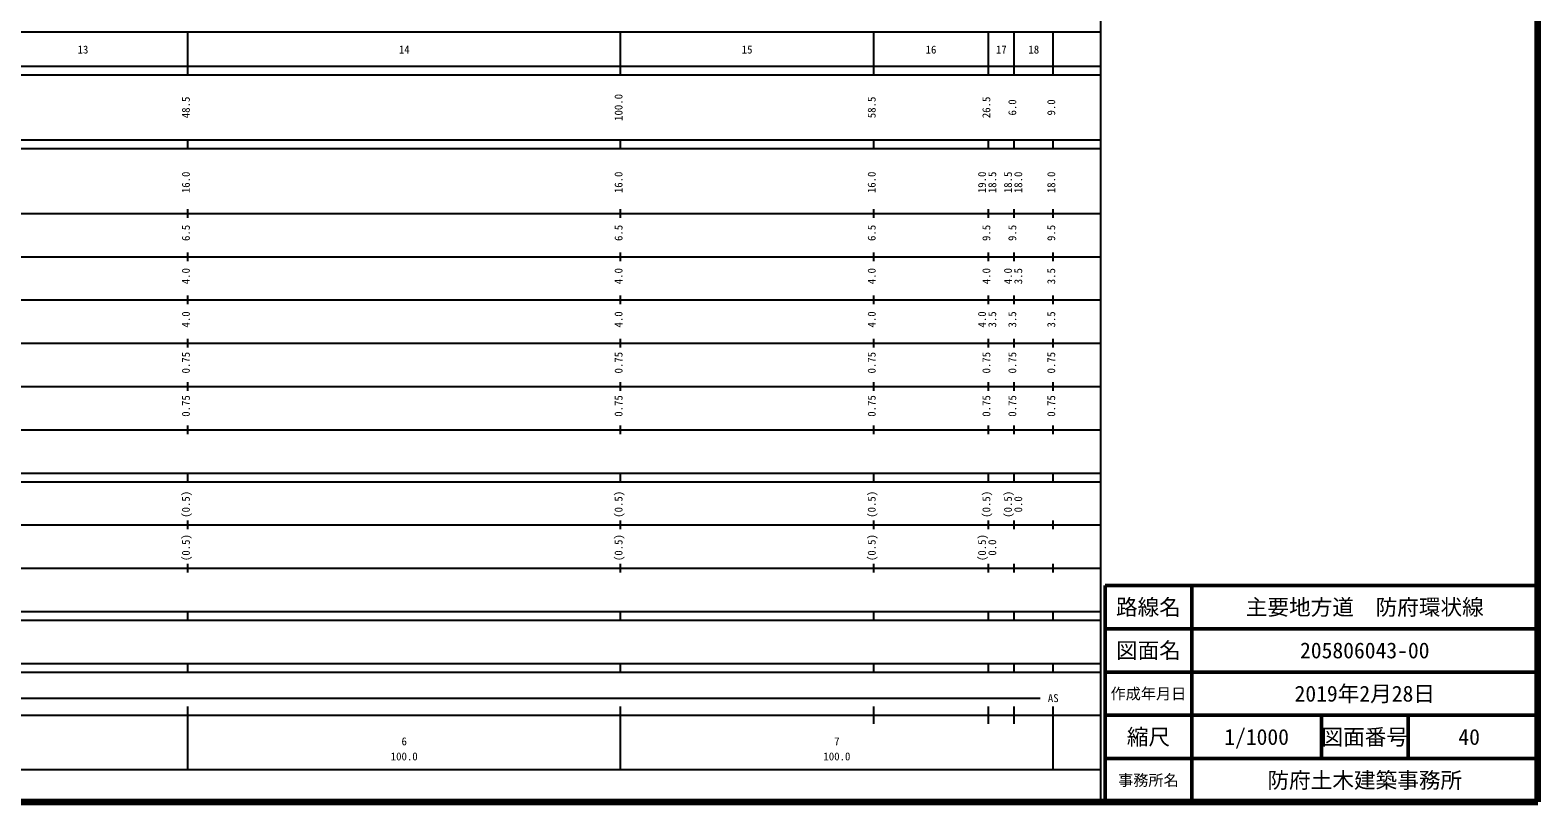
# Model space of a CAD drawing. Units: millimetres on the paper, enlarged 1000 times. Extents: x 40000 to 680000, y 20000 to 380000.
# Drawn here: x 331550 to 680000, y 20000 to 198357 of the extents above; entities that cross this region are included whole.
import ezdxf
from ezdxf.enums import TextEntityAlignment as Align

# ---------------------------------------------------------------- set-up
doc = ezdxf.new("R2010")
doc.units = ezdxf.units.MM
doc.header["$LTSCALE"] = 1000
for name, color, linetype, lineweight in [('M-TTL', 2, 'Continuous', 140), ('M-TTL-BAND', 7, 'Continuous', 25), ('M-TTL-FRAM', 2, 'Continuous', 50), ('M-TTL-LINE', 7, 'Continuous', 50)]:
    doc.layers.add(name, color=color, linetype=linetype, lineweight=lineweight)
doc.layers.add('M-TTL-TXT', color=7, linetype='Continuous')
doc.styles.add('ＭＳ ゴシック', font='')
doc.styles.get('ＭＳ ゴシック').set_extended_font_data('MS Gothic')

msp = doc.modelspace()

# ---------------------------------------------------------------- linework, layer by layer
at = {"layer": 'M-TTL'}
for p, q in [((680000, 20000), (680000, 380000)), ((40000, 20000), (680000, 20000))]:
    msp.add_line(p, q, dxfattribs=at)
at = {"layer": 'M-TTL-BAND'}
for p, q in [((579000, 20000), (579000, 370000)), ((68000, 198000), (579000, 198000)), ((368000, 188000), (368000, 198000)), ((468000, 188000), (468000, 198000)), ((526500, 188000), (526500, 198000)), ((553000, 188000), (553000, 198000)), ((559000, 188000), (559000, 198000)), ((568000, 188000), (568000, 198000)), ((40000, 190000), (579000, 190000)), ((40000, 188000), (579000, 188000)), ((40000, 173000), (579000, 173000)), ((40000, 171000), (579000, 171000)), ((368000, 171000), (368000, 173000)), ((468000, 171000), (468000, 173000)), ((526500, 171000), (526500, 173000)), ((553000, 171000), (553000, 173000)), ((559000, 171000), (559000, 173000)), ((568000, 171000), (568000, 173000)), ((368000, 155000), (368000, 157000)), ((468000, 155000), (468000, 157000)), ((526500, 155000), (526500, 157000)), ((553000, 155000), (553000, 157000)), ((559000, 155000), (559000, 157000)), ((568000, 155000), (568000, 157000)), ((40000, 156000), (579000, 156000)), ((368000, 145000), (368000, 147000)), ((468000, 145000), (468000, 147000)), ((526500, 145000), (526500, 147000)), ((553000, 145000), (553000, 147000)), ((559000, 145000), (559000, 147000)), ((568000, 145000), (568000, 147000)), ((46000, 146000), (579000, 146000)), ((52000, 136000), (579000, 136000)), ((368000, 135000), (368000, 137000)), ((468000, 135000), (468000, 137000)), ((526500, 135000), (526500, 137000)), ((553000, 135000), (553000, 137000)), ((559000, 135000), (559000, 137000)), ((568000, 135000), (568000, 137000)), ((46000, 126000), (579000, 126000)), ((368000, 125000), (368000, 127000)), ((468000, 125000), (468000, 127000)), ((526500, 125000), (526500, 127000)), ((553000, 125000), (553000, 127000)), ((559000, 125000), (559000, 127000)), ((568000, 125000), (568000, 127000)), ((52000, 116000), (579000, 116000)), ((368000, 115000), (368000, 117000)), ((468000, 115000), (468000, 117000)), ((526500, 115000), (526500, 117000)), ((553000, 115000), (553000, 117000)), ((559000, 115000), (559000, 117000)), ((568000, 115000), (568000, 117000)), ((46000, 106000), (579000, 106000)), ((368000, 105000), (368000, 107000)), ((468000, 105000), (468000, 107000)), ((526500, 105000), (526500, 107000)), ((553000, 105000), (553000, 107000)), ((559000, 105000), (559000, 107000)), ((568000, 105000), (568000, 107000)), ((40000, 96000), (579000, 96000)), ((368000, 94000), (368000, 96000)), ((468000, 94000), (468000, 96000)), ((526500, 94000), (526500, 96000)), ((553000, 94000), (553000, 96000)), ((559000, 94000), (559000, 96000)), ((568000, 94000), (568000, 96000)), ((40000, 94000), (579000, 94000)), ((49000, 84000), (579000, 84000)), ((368000, 83000), (368000, 85000)), ((468000, 83000), (468000, 85000)), ((526500, 83000), (526500, 85000)), ((553000, 83000), (553000, 85000)), ((559000, 83000), (559000, 85000)), ((568000, 83000), (568000, 85000)), ((40000, 74000), (579000, 74000)), ((368000, 73000), (368000, 75000)), ((468000, 73000), (468000, 75000)), ((526500, 73000), (526500, 75000)), ((553000, 73000), (553000, 75000)), ((559000, 73000), (559000, 75000)), ((568000, 73000), (568000, 75000)), ((40000, 64000), (579000, 64000)), ((368000, 62000), (368000, 64000)), ((468000, 62000), (468000, 64000)), ((526500, 62000), (526500, 64000)), ((553000, 62000), (553000, 64000)), ((559000, 62000), (559000, 64000)), ((568000, 62000), (568000, 64000)), ((40000, 62000), (579000, 62000)), ((40000, 52000), (579000, 52000)), ((40000, 50000), (579000, 50000)), ((368000, 50000), (368000, 52000)), ((468000, 50000), (468000, 52000)), ((526500, 50000), (526500, 52000)), ((553000, 50000), (553000, 52000)), ((559000, 50000), (559000, 52000)), ((568000, 50000), (568000, 52000)), ((71000, 44000), (565000, 44000)), ((368000, 27500), (368000, 42000)), ((468000, 27500), (468000, 42000)), ((526500, 38000), (526500, 42000)), ((553000, 38000), (553000, 42000)), ((559000, 38000), (559000, 42000)), ((568000, 27500), (568000, 42000)), ((40000, 40000), (579000, 40000)), ((68000, 27500), (579000, 27500))]:
    msp.add_line(p, q, dxfattribs=at)
at = {"layer": 'M-TTL-FRAM'}
for p, q in [((680000, 70000), (580000, 70000)), ((580000, 70000), (580000, 20000))]:
    msp.add_line(p, q, dxfattribs=at)
at = {"layer": 'M-TTL-LINE'}
for p, q in [((600000, 70000), (600000, 20000)), ((680000, 60000), (580000, 60000)), ((680000, 50000), (580000, 50000)), ((680000, 40000), (580000, 40000)), ((630000, 40000), (630000, 30000)), ((650000, 40000), (650000, 30000)), ((680000, 30000), (580000, 30000))]:
    msp.add_line(p, q, dxfattribs=at)

# ---------------------------------------------------------------- texts
at = {"layer": 'M-TTL-BAND', "style": 'ＭＳ ゴシック'}
for s, p in [('13', (343750, 192405)), ('14', (418000, 192405)), ('15', (497250, 192405)), ('16', (539750, 192405)), ('17', (556000, 192405)), ('18', (563500, 192405)), ('AS', (568000, 42500)), ('6', (418000, 32523)), ('7', (518000, 32523)), ('100.0', (418000, 29033)), ('100.0', (518000, 29033))]:
    msp.add_text(s, height=1833, dxfattribs=at).set_placement(p, align=Align.BOTTOM_CENTER)
for s, p in [('48.5', (369000, 180500)), ('100.0', (469000, 180500)), ('58.5', (527500, 180500)), ('26.5', (554000, 180500)), ('6.0', (560000, 180500)), ('9.0', (569000, 180500)), ('16.0', (369000, 163174)), ('16.0', (469000, 163174)), ('16.0', (527500, 163174)), ('19.0', (553000, 163174)), ('18.5', (555370, 163174)), ('18.5', (559000, 163174)), ('18.0', (561370, 163174)), ('18.0', (569000, 163174)), ('6.5', (369000, 151500)), ('6.5', (469000, 151500)), ('6.5', (527500, 151500)), ('9.5', (554000, 151500)), ('9.5', (560000, 151500)), ('9.5', (569000, 151500)), ('4.0', (369000, 141500)), ('4.0', (469000, 141500)), ('4.0', (527500, 141500)), ('4.0', (554000, 141500)), ('4.0', (559000, 141500)), ('3.5', (561370, 141500)), ('3.5', (569000, 141500)), ('4.0', (369000, 131500)), ('4.0', (469000, 131500)), ('4.0', (527500, 131500)), ('4.0', (553000, 131500)), ('3.5', (555370, 131500)), ('3.5', (560000, 131500)), ('3.5', (569000, 131500)), ('0.75', (369000, 121500)), ('0.75', (469000, 121500)), ('0.75', (527500, 121500)), ('0.75', (554000, 121500)), ('0.75', (560000, 121500)), ('0.75', (569000, 121500)), ('0.75', (369000, 111500)), ('0.75', (469000, 111500)), ('0.75', (527500, 111500)), ('0.75', (554000, 111500)), ('0.75', (560000, 111500)), ('0.75', (569000, 111500)), ('(0.5)', (369000, 88764)), ('(0.5)', (469000, 88764)), ('(0.5)', (527500, 88764)), ('(0.5)', (554000, 88764)), ('(0.5)', (559000, 88764)), ('0.0', (561370, 88764)), ('(0.5)', (369000, 78764)), ('(0.5)', (469000, 78764)), ('(0.5)', (527500, 78764)), ('(0.5)', (553000, 78764)), ('0.0', (555370, 78764))]:
    msp.add_text(s, height=1833, rotation=90, dxfattribs=at).set_placement(p, align=Align.BOTTOM_CENTER)
at = {"layer": 'M-TTL-TXT', "style": 'ＭＳ ゴシック'}
for s, height, p in [('路線名', 3666, (590000, 65000)), ('路線名', 3666, (590000, 65000)), ('主要地方道\u3000防府環状線', 3666, (640000, 65000)), ('図面名', 3666, (590000, 55000)), ('図面名', 3666, (590000, 55000)), ('205806043-00', 3666, (640000, 55000)), ('作成年月日', 2566, (590000, 45000)), ('作成年月日', 2566, (590000, 45000)), ('2019年2月28日', 3666, (640000, 45000)), ('縮尺', 3666, (590000, 35000)), ('縮尺', 3666, (590000, 35000)), ('1/1000', 3666, (615000, 35000)), ('図面番号', 3666, (640000, 35000)), ('図面番号', 3666, (640000, 35000)), ('40', 3666, (664125, 35000)), ('事務所名', 2566, (590000, 25000)), ('事務所名', 2566, (590000, 25000)), ('防府土木建築事務所', 3666, (640000, 25000))]:
    msp.add_text(s, height=height, dxfattribs=at).set_placement(p, align=Align.MIDDLE_CENTER)

doc.saveas('drawing.dxf')
